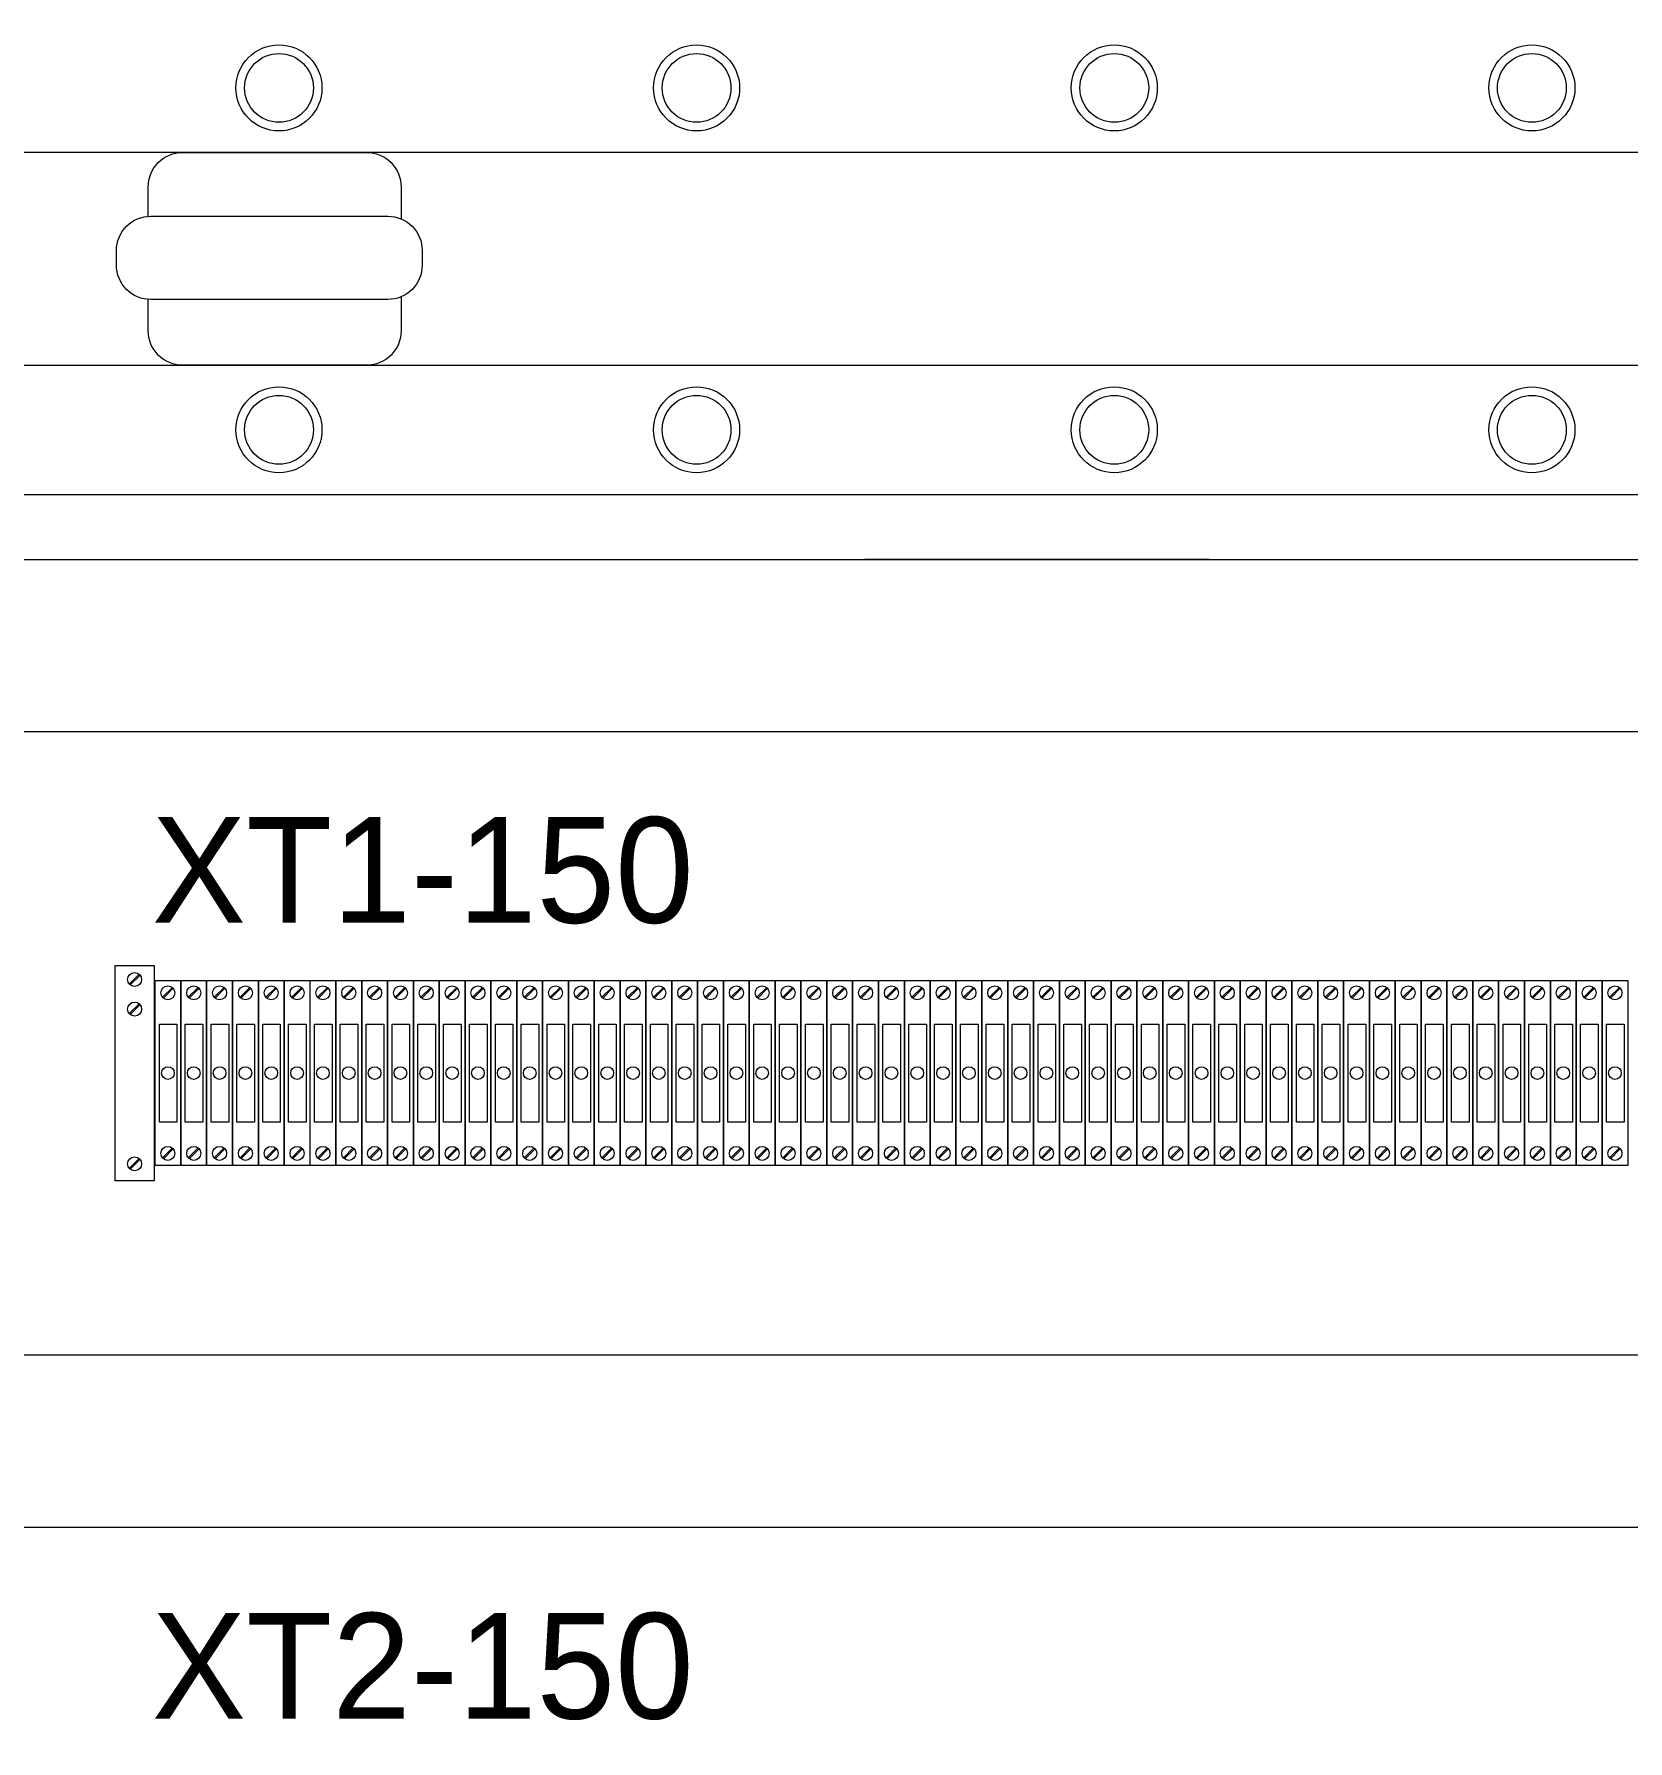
# Model space of a CAD drawing. Header units: millimetres. Extents: x 32721 to 72822, y 57624 to 123188.
# Drawn here: x 37826.9 to 38013.9, y 61469.1 to 61669.5 of the extents above; entities that cross this region are included whole.
import ezdxf

# ---------------------------------------------------------------- set-up
doc = ezdxf.new("R2010")
doc.units = ezdxf.units.MM
doc.header["$LTSCALE"] = 10
doc.layers.add('1轮廓实线层', color=7, linetype='Continuous', lineweight=18)
doc.layers.add('6文字层', color=3, linetype='Continuous', lineweight=18)
doc.styles.add('样式 1', font='SIMYOU.TTF', dxfattribs={"width": 0.75})

msp = doc.modelspace()

# ---------------------------------------------------------------- linework, layer by layer
at = {"layer": '1轮廓实线层'}
for p, q in [((37768.4, 61615.44), (38437.57, 61615.44)), ((37793.82, 61607.8), (38412.16, 61607.8)), ((37964.81, 61607.8), (37924.38, 61607.8)), ((37814.03, 61587.58), (38391.94, 61587.58)), ((38391.94, 61514.36), (37814.03, 61514.36)), ((38391.94, 61494.14), (37814.03, 61494.14))]:
    msp.add_line(p, q, dxfattribs=at)
at = {"layer": '1轮廓实线层', "lineweight": 13}
for p, q in [((37836.39, 61560.11), (37840.94, 61560.11)), ((37836.39, 61534.84), (37836.39, 61560.11)), ((37838.03, 61557.95), (37839.19, 61559.11)), ((37838.13, 61557.85), (37839.3, 61559.01)), ((37840.94, 61560.11), (37840.94, 61534.84)), ((37841.05, 61536.63), (37841.05, 61558.36)), ((37841.05, 61558.36), (37844.08, 61558.36)), ((37841.93, 61556.39), (37843.09, 61557.55)), ((37842.03, 61556.29), (37843.19, 61557.45)), ((37844.08, 61558.36), (37844.08, 61536.63)), ((37844.08, 61558.36), (37847.11, 61558.36)), ((37844.08, 61536.63), (37844.08, 61558.36)), ((37844.96, 61556.39), (37846.13, 61557.55)), ((37845.07, 61556.29), (37846.23, 61557.45)), ((37847.11, 61558.36), (37847.11, 61536.63)), ((37847.11, 61558.36), (37850.14, 61558.36)), ((37847.11, 61536.63), (37847.11, 61558.36)), ((37848, 61556.39), (37849.16, 61557.55)), ((37848.1, 61556.29), (37849.26, 61557.45)), ((37850.14, 61558.36), (37850.14, 61536.63)), ((37850.15, 61558.36), (37853.18, 61558.36)), ((37850.15, 61536.63), (37850.15, 61558.36)), ((37851.03, 61556.39), (37852.19, 61557.55)), ((37851.13, 61556.29), (37852.29, 61557.45)), ((37853.18, 61558.36), (37853.18, 61536.63)), ((37853.18, 61558.36), (37856.21, 61558.36)), ((37853.18, 61536.63), (37853.18, 61558.36)), ((37854.06, 61556.39), (37855.22, 61557.55)), ((37854.17, 61556.29), (37855.33, 61557.45)), ((37856.21, 61558.36), (37856.21, 61536.63)), ((37856.21, 61558.36), (37859.24, 61558.36)), ((37856.21, 61536.63), (37856.21, 61558.36)), ((37857.1, 61556.39), (37858.26, 61557.55)), ((37857.2, 61556.29), (37858.36, 61557.45)), ((37859.24, 61558.36), (37859.24, 61536.63)), ((37859.25, 61558.36), (37862.28, 61558.36)), ((37859.25, 61536.63), (37859.25, 61558.36)), ((37860.13, 61556.39), (37861.29, 61557.55)), ((37860.23, 61556.29), (37861.39, 61557.45)), ((37862.28, 61558.36), (37862.28, 61536.63)), ((37862.28, 61558.36), (37865.31, 61558.36)), ((37862.28, 61536.63), (37862.28, 61558.36)), ((37863.16, 61556.39), (37864.32, 61557.55)), ((37863.26, 61556.29), (37864.43, 61557.45)), ((37865.31, 61558.36), (37865.31, 61536.63)), ((37865.31, 61558.36), (37868.34, 61558.36)), ((37865.31, 61536.63), (37865.31, 61558.36)), ((37866.2, 61556.39), (37867.36, 61557.55)), ((37866.3, 61556.29), (37867.46, 61557.45)), ((37868.34, 61558.36), (37868.34, 61536.63)), ((37868.34, 61558.36), (37871.38, 61558.36)), ((37868.34, 61536.63), (37868.34, 61558.36)), ((37869.23, 61556.39), (37870.39, 61557.55)), ((37869.33, 61556.29), (37870.49, 61557.45)), ((37871.38, 61558.36), (37871.38, 61536.63)), ((37871.38, 61558.36), (37874.41, 61558.36)), ((37871.38, 61536.63), (37871.38, 61558.36)), ((37872.26, 61556.39), (37873.42, 61557.55)), ((37872.36, 61556.29), (37873.53, 61557.45)), ((37874.41, 61558.36), (37874.41, 61536.63)), ((37874.41, 61558.36), (37877.44, 61558.36)), ((37874.41, 61536.63), (37874.41, 61558.36)), ((37875.3, 61556.39), (37876.46, 61557.55)), ((37875.4, 61556.29), (37876.56, 61557.45)), ((37877.44, 61558.36), (37877.44, 61536.63)), ((37877.44, 61558.36), (37880.48, 61558.36)), ((37877.44, 61536.63), (37877.44, 61558.36)), ((37878.33, 61556.39), (37879.49, 61557.55)), ((37878.43, 61556.29), (37879.59, 61557.45)), ((37880.48, 61558.36), (37880.48, 61536.63)), ((37880.48, 61558.36), (37883.51, 61558.36)), ((37880.48, 61536.63), (37880.48, 61558.36)), ((37881.36, 61556.39), (37882.52, 61557.55)), ((37881.46, 61556.29), (37882.63, 61557.45)), ((37883.51, 61558.36), (37883.51, 61536.63)), ((37883.51, 61558.36), (37886.54, 61558.36)), ((37883.51, 61536.63), (37883.51, 61558.36)), ((37884.39, 61556.39), (37885.56, 61557.55)), ((37884.5, 61556.29), (37885.66, 61557.45)), ((37886.54, 61558.36), (37886.54, 61536.63)), ((37886.54, 61558.36), (37889.58, 61558.36)), ((37886.54, 61536.63), (37886.54, 61558.36)), ((37887.43, 61556.39), (37888.59, 61557.55)), ((37887.53, 61556.29), (37888.69, 61557.45)), ((37889.58, 61558.36), (37889.58, 61536.63)), ((37889.58, 61558.36), (37892.61, 61558.36)), ((37889.58, 61536.63), (37889.58, 61558.36)), ((37890.46, 61556.39), (37891.62, 61557.55)), ((37890.56, 61556.29), (37891.72, 61557.45)), ((37892.61, 61558.36), (37892.61, 61536.63)), ((37892.61, 61558.36), (37895.64, 61558.36)), ((37892.61, 61536.63), (37892.61, 61558.36)), ((37893.49, 61556.39), (37894.66, 61557.55)), ((37893.6, 61556.29), (37894.76, 61557.45)), ((37895.64, 61558.36), (37895.64, 61536.63)), ((37895.64, 61558.36), (37898.68, 61558.36)), ((37895.64, 61536.63), (37895.64, 61558.36)), ((37896.53, 61556.39), (37897.69, 61557.55)), ((37896.63, 61556.29), (37897.79, 61557.45)), ((37898.68, 61558.36), (37898.68, 61536.63)), ((37898.68, 61558.36), (37901.71, 61558.36)), ((37898.68, 61536.63), (37898.68, 61558.36)), ((37899.56, 61556.39), (37900.72, 61557.55)), ((37899.66, 61556.29), (37900.82, 61557.45)), ((37901.71, 61558.36), (37901.71, 61536.63)), ((37901.71, 61558.36), (37904.74, 61558.36)), ((37901.71, 61536.63), (37901.71, 61558.36)), ((37902.59, 61556.39), (37903.76, 61557.55)), ((37902.7, 61556.29), (37903.86, 61557.45)), ((37904.74, 61558.36), (37904.74, 61536.63)), ((37904.74, 61558.36), (37907.77, 61558.36)), ((37904.74, 61536.63), (37904.74, 61558.36)), ((37905.63, 61556.39), (37906.79, 61557.55)), ((37905.73, 61556.29), (37906.89, 61557.45)), ((37907.77, 61558.36), (37907.77, 61536.63)), ((37907.78, 61558.36), (37910.81, 61558.36)), ((37907.78, 61536.63), (37907.78, 61558.36)), ((37908.66, 61556.39), (37909.82, 61557.55)), ((37908.76, 61556.29), (37909.92, 61557.45)), ((37910.81, 61558.36), (37910.81, 61536.63)), ((37910.81, 61558.36), (37913.84, 61558.36)), ((37910.81, 61536.63), (37910.81, 61558.36)), ((37911.69, 61556.39), (37912.85, 61557.55)), ((37911.8, 61556.29), (37912.96, 61557.45)), ((37913.84, 61558.36), (37913.84, 61536.63)), ((37913.84, 61558.36), (37916.87, 61558.36)), ((37913.84, 61536.63), (37913.84, 61558.36)), ((37914.73, 61556.39), (37915.89, 61557.55)), ((37914.83, 61556.29), (37915.99, 61557.45)), ((37916.87, 61558.36), (37916.87, 61536.63)), ((37916.87, 61558.36), (37919.91, 61558.36)), ((37916.87, 61536.63), (37916.87, 61558.36)), ((37917.76, 61556.39), (37918.92, 61557.55)), ((37917.86, 61556.29), (37919.02, 61557.45)), ((37919.91, 61558.36), (37919.91, 61536.63)), ((37919.91, 61558.36), (37922.94, 61558.36)), ((37919.91, 61536.63), (37919.91, 61558.36)), ((37920.79, 61556.39), (37921.95, 61557.55)), ((37920.89, 61556.29), (37922.06, 61557.45)), ((37922.94, 61558.36), (37922.94, 61536.63)), ((37922.94, 61558.36), (37925.97, 61558.36)), ((37922.94, 61536.63), (37922.94, 61558.36)), ((37923.83, 61556.39), (37924.99, 61557.55)), ((37923.93, 61556.29), (37925.09, 61557.45)), ((37925.97, 61558.36), (37925.97, 61536.63)), ((37925.97, 61558.36), (37929.01, 61558.36)), ((37925.97, 61536.63), (37925.97, 61558.36)), ((37926.86, 61556.39), (37928.02, 61557.55)), ((37926.96, 61556.29), (37928.12, 61557.45)), ((37929.01, 61558.36), (37929.01, 61536.63)), ((37929.01, 61558.36), (37932.04, 61558.36)), ((37929.01, 61536.63), (37929.01, 61558.36)), ((37929.89, 61556.39), (37931.05, 61557.55)), ((37929.99, 61556.29), (37931.16, 61557.45)), ((37932.04, 61558.36), (37932.04, 61536.63)), ((37932.04, 61558.36), (37935.07, 61558.36)), ((37932.04, 61536.63), (37932.04, 61558.36)), ((37932.93, 61556.39), (37934.09, 61557.55)), ((37933.03, 61556.29), (37934.19, 61557.45)), ((37935.07, 61558.36), (37935.07, 61536.63)), ((37935.07, 61558.36), (37938.11, 61558.36)), ((37935.07, 61536.63), (37935.07, 61558.36)), ((37935.96, 61556.39), (37937.12, 61557.55)), ((37936.06, 61556.29), (37937.22, 61557.45)), ((37938.11, 61558.36), (37938.11, 61536.63)), ((37938.11, 61558.36), (37941.14, 61558.36)), ((37938.11, 61536.63), (37938.11, 61558.36)), ((37938.99, 61556.39), (37940.15, 61557.55)), ((37939.09, 61556.29), (37940.25, 61557.45)), ((37941.14, 61558.36), (37941.14, 61536.63)), ((37941.14, 61558.36), (37944.17, 61558.36)), ((37941.14, 61536.63), (37941.14, 61558.36)), ((37942.02, 61556.39), (37943.19, 61557.55)), ((37942.13, 61556.29), (37943.29, 61557.45)), ((37944.17, 61558.36), (37944.17, 61536.63)), ((37944.17, 61558.36), (37947.21, 61558.36)), ((37944.17, 61536.63), (37944.17, 61558.36)), ((37945.06, 61556.39), (37946.22, 61557.55)), ((37945.16, 61556.29), (37946.32, 61557.45)), ((37947.21, 61558.36), (37947.21, 61536.63)), ((37947.21, 61558.36), (37950.24, 61558.36)), ((37947.21, 61536.63), (37947.21, 61558.36)), ((37948.09, 61556.39), (37949.25, 61557.55)), ((37948.19, 61556.29), (37949.35, 61557.45)), ((37950.24, 61558.36), (37950.24, 61536.63)), ((37950.24, 61558.36), (37953.27, 61558.36)), ((37950.24, 61536.63), (37950.24, 61558.36)), ((37951.12, 61556.39), (37952.29, 61557.55)), ((37951.23, 61556.29), (37952.39, 61557.45)), ((37953.27, 61558.36), (37953.27, 61536.63)), ((37953.27, 61558.36), (37956.31, 61558.36)), ((37953.27, 61536.63), (37953.27, 61558.36)), ((37954.16, 61556.39), (37955.32, 61557.55)), ((37954.26, 61556.29), (37955.42, 61557.45)), ((37956.31, 61558.36), (37956.31, 61536.63)), ((37956.31, 61558.36), (37959.34, 61558.36)), ((37956.31, 61536.63), (37956.31, 61558.36)), ((37957.19, 61556.39), (37958.35, 61557.55)), ((37957.29, 61556.29), (37958.45, 61557.45)), ((37959.34, 61558.36), (37959.34, 61536.63)), ((37959.34, 61558.36), (37962.37, 61558.36)), ((37959.34, 61536.63), (37959.34, 61558.36)), ((37960.22, 61556.39), (37961.39, 61557.55)), ((37960.33, 61556.29), (37961.49, 61557.45)), ((37962.37, 61558.36), (37962.37, 61536.63)), ((37962.37, 61558.36), (37965.4, 61558.36)), ((37962.37, 61536.63), (37962.37, 61558.36)), ((37963.26, 61556.39), (37964.42, 61557.55)), ((37963.36, 61556.29), (37964.52, 61557.45)), ((37965.4, 61558.36), (37965.4, 61536.63)), ((37965.41, 61558.36), (37968.44, 61558.36)), ((37965.41, 61536.63), (37965.41, 61558.36)), ((37966.29, 61556.39), (37967.45, 61557.55)), ((37966.39, 61556.29), (37967.55, 61557.45)), ((37968.44, 61558.36), (37968.44, 61536.63)), ((37968.44, 61558.36), (37971.47, 61558.36)), ((37968.44, 61536.63), (37968.44, 61558.36)), ((37969.32, 61556.39), (37970.48, 61557.55)), ((37969.42, 61556.29), (37970.59, 61557.45)), ((37971.47, 61558.36), (37971.47, 61536.63)), ((37971.47, 61558.36), (37974.5, 61558.36)), ((37971.47, 61536.63), (37971.47, 61558.36)), ((37972.36, 61556.39), (37973.52, 61557.55)), ((37972.46, 61556.29), (37973.62, 61557.45)), ((37974.5, 61558.36), (37974.5, 61536.63)), ((37974.5, 61558.36), (37977.54, 61558.36)), ((37974.5, 61536.63), (37974.5, 61558.36)), ((37975.39, 61556.39), (37976.55, 61557.55)), ((37975.49, 61556.29), (37976.65, 61557.45)), ((37977.54, 61558.36), (37977.54, 61536.63)), ((37977.54, 61558.36), (37980.57, 61558.36)), ((37977.54, 61536.63), (37977.54, 61558.36)), ((37978.42, 61556.39), (37979.58, 61557.55)), ((37978.52, 61556.29), (37979.69, 61557.45)), ((37980.57, 61558.36), (37980.57, 61536.63)), ((37980.57, 61558.36), (37983.6, 61558.36)), ((37980.57, 61536.63), (37980.57, 61558.36)), ((37981.46, 61556.39), (37982.62, 61557.55)), ((37981.56, 61556.29), (37982.72, 61557.45)), ((37983.6, 61558.36), (37983.6, 61536.63)), ((37983.6, 61558.36), (37986.64, 61558.36)), ((37983.6, 61536.63), (37983.6, 61558.36)), ((37984.49, 61556.39), (37985.65, 61557.55)), ((37984.59, 61556.29), (37985.75, 61557.45)), ((37986.64, 61558.36), (37986.64, 61536.63)), ((37986.64, 61558.36), (37989.67, 61558.36)), ((37986.64, 61536.63), (37986.64, 61558.36)), ((37987.52, 61556.39), (37988.68, 61557.55)), ((37987.62, 61556.29), (37988.79, 61557.45)), ((37989.67, 61558.36), (37989.67, 61536.63)), ((37989.67, 61558.36), (37992.7, 61558.36)), ((37989.67, 61536.63), (37989.67, 61558.36)), ((37990.56, 61556.39), (37991.72, 61557.55)), ((37990.66, 61556.29), (37991.82, 61557.45)), ((37992.7, 61558.36), (37992.7, 61536.63)), ((37992.7, 61558.36), (37995.74, 61558.36)), ((37992.7, 61536.63), (37992.7, 61558.36)), ((37993.59, 61556.39), (37994.75, 61557.55)), ((37993.69, 61556.29), (37994.85, 61557.45)), ((37995.74, 61558.36), (37995.74, 61536.63)), ((37995.74, 61558.36), (37998.77, 61558.36)), ((37995.74, 61536.63), (37995.74, 61558.36)), ((37996.62, 61556.39), (37997.78, 61557.55)), ((37996.72, 61556.29), (37997.88, 61557.45)), ((37998.77, 61558.36), (37998.77, 61536.63)), ((37998.77, 61558.36), (38001.8, 61558.36)), ((37998.77, 61536.63), (37998.77, 61558.36)), ((37999.65, 61556.39), (38000.82, 61557.55)), ((37999.76, 61556.29), (38000.92, 61557.45)), ((38001.8, 61558.36), (38001.8, 61536.63)), ((38001.8, 61558.36), (38004.84, 61558.36)), ((38001.8, 61536.63), (38001.8, 61558.36)), ((38002.69, 61556.39), (38003.85, 61557.55)), ((38002.79, 61556.29), (38003.95, 61557.45)), ((38004.84, 61558.36), (38004.84, 61536.63)), ((38004.84, 61558.36), (38007.87, 61558.36)), ((38004.84, 61536.63), (38004.84, 61558.36)), ((38005.72, 61556.39), (38006.88, 61557.55)), ((38005.82, 61556.29), (38006.98, 61557.45)), ((38007.87, 61558.36), (38007.87, 61536.63)), ((38007.87, 61558.36), (38010.9, 61558.36)), ((38007.87, 61536.63), (38007.87, 61558.36)), ((38008.75, 61556.39), (38009.92, 61557.55)), ((38008.86, 61556.29), (38010.02, 61557.45)), ((38010.9, 61558.36), (38010.9, 61536.63)), ((38010.9, 61558.36), (38013.93, 61558.36)), ((38010.9, 61536.63), (38010.9, 61558.36)), ((38011.79, 61556.39), (38012.95, 61557.55)), ((38011.89, 61556.29), (38013.05, 61557.45)), ((38013.93, 61558.36), (38013.93, 61536.63)), ((37838.03, 61554.48), (37839.19, 61555.64)), ((37838.13, 61554.37), (37839.3, 61555.54)), ((37838.03, 61536.31), (37839.19, 61537.47)), ((37838.13, 61536.21), (37839.3, 61537.37)), ((37841.93, 61537.54), (37843.09, 61538.7)), ((37842.03, 61537.44), (37843.19, 61538.6)), ((37844.96, 61537.54), (37846.13, 61538.7)), ((37845.07, 61537.44), (37846.23, 61538.6)), ((37848, 61537.54), (37849.16, 61538.7)), ((37848.1, 61537.44), (37849.26, 61538.6)), ((37851.03, 61537.54), (37852.19, 61538.7)), ((37851.13, 61537.44), (37852.29, 61538.6)), ((37854.06, 61537.54), (37855.22, 61538.7)), ((37854.17, 61537.44), (37855.33, 61538.6)), ((37857.1, 61537.54), (37858.26, 61538.7)), ((37857.2, 61537.44), (37858.36, 61538.6)), ((37860.13, 61537.54), (37861.29, 61538.7)), ((37860.23, 61537.44), (37861.39, 61538.6)), ((37863.16, 61537.54), (37864.32, 61538.7)), ((37863.26, 61537.44), (37864.43, 61538.6)), ((37866.2, 61537.54), (37867.36, 61538.7)), ((37866.3, 61537.44), (37867.46, 61538.6)), ((37869.23, 61537.54), (37870.39, 61538.7)), ((37869.33, 61537.44), (37870.49, 61538.6)), ((37872.26, 61537.54), (37873.42, 61538.7)), ((37872.36, 61537.44), (37873.53, 61538.6)), ((37875.3, 61537.54), (37876.46, 61538.7)), ((37875.4, 61537.44), (37876.56, 61538.6)), ((37878.33, 61537.54), (37879.49, 61538.7)), ((37878.43, 61537.44), (37879.59, 61538.6)), ((37881.36, 61537.54), (37882.52, 61538.7)), ((37881.46, 61537.44), (37882.63, 61538.6)), ((37884.39, 61537.54), (37885.56, 61538.7)), ((37884.5, 61537.44), (37885.66, 61538.6)), ((37887.43, 61537.54), (37888.59, 61538.7)), ((37887.53, 61537.44), (37888.69, 61538.6)), ((37890.46, 61537.54), (37891.62, 61538.7)), ((37890.56, 61537.44), (37891.72, 61538.6)), ((37893.49, 61537.54), (37894.66, 61538.7)), ((37893.6, 61537.44), (37894.76, 61538.6)), ((37896.53, 61537.54), (37897.69, 61538.7)), ((37896.63, 61537.44), (37897.79, 61538.6)), ((37899.56, 61537.54), (37900.72, 61538.7)), ((37899.66, 61537.44), (37900.82, 61538.6)), ((37902.59, 61537.54), (37903.76, 61538.7)), ((37902.7, 61537.44), (37903.86, 61538.6)), ((37905.63, 61537.54), (37906.79, 61538.7)), ((37905.73, 61537.44), (37906.89, 61538.6)), ((37908.66, 61537.54), (37909.82, 61538.7)), ((37908.76, 61537.44), (37909.92, 61538.6)), ((37911.69, 61537.54), (37912.85, 61538.7)), ((37911.8, 61537.44), (37912.96, 61538.6)), ((37914.73, 61537.54), (37915.89, 61538.7)), ((37914.83, 61537.44), (37915.99, 61538.6)), ((37917.76, 61537.54), (37918.92, 61538.7)), ((37917.86, 61537.44), (37919.02, 61538.6)), ((37920.79, 61537.54), (37921.95, 61538.7)), ((37920.89, 61537.44), (37922.06, 61538.6)), ((37923.83, 61537.54), (37924.99, 61538.7)), ((37923.93, 61537.44), (37925.09, 61538.6)), ((37926.86, 61537.54), (37928.02, 61538.7)), ((37926.96, 61537.44), (37928.12, 61538.6)), ((37929.89, 61537.54), (37931.05, 61538.7)), ((37929.99, 61537.44), (37931.16, 61538.6)), ((37932.93, 61537.54), (37934.09, 61538.7)), ((37933.03, 61537.44), (37934.19, 61538.6)), ((37935.96, 61537.54), (37937.12, 61538.7)), ((37936.06, 61537.44), (37937.22, 61538.6)), ((37938.99, 61537.54), (37940.15, 61538.7)), ((37939.09, 61537.44), (37940.25, 61538.6)), ((37942.02, 61537.54), (37943.19, 61538.7)), ((37942.13, 61537.44), (37943.29, 61538.6)), ((37945.06, 61537.54), (37946.22, 61538.7)), ((37945.16, 61537.44), (37946.32, 61538.6)), ((37948.09, 61537.54), (37949.25, 61538.7)), ((37948.19, 61537.44), (37949.35, 61538.6)), ((37951.12, 61537.54), (37952.29, 61538.7)), ((37951.23, 61537.44), (37952.39, 61538.6)), ((37954.16, 61537.54), (37955.32, 61538.7)), ((37954.26, 61537.44), (37955.42, 61538.6)), ((37957.19, 61537.54), (37958.35, 61538.7)), ((37957.29, 61537.44), (37958.45, 61538.6)), ((37960.22, 61537.54), (37961.39, 61538.7)), ((37960.33, 61537.44), (37961.49, 61538.6)), ((37963.26, 61537.54), (37964.42, 61538.7)), ((37963.36, 61537.44), (37964.52, 61538.6)), ((37966.29, 61537.54), (37967.45, 61538.7)), ((37966.39, 61537.44), (37967.55, 61538.6)), ((37969.32, 61537.54), (37970.48, 61538.7)), ((37969.42, 61537.44), (37970.59, 61538.6)), ((37972.36, 61537.54), (37973.52, 61538.7)), ((37972.46, 61537.44), (37973.62, 61538.6)), ((37975.39, 61537.54), (37976.55, 61538.7)), ((37975.49, 61537.44), (37976.65, 61538.6)), ((37978.42, 61537.54), (37979.58, 61538.7)), ((37978.52, 61537.44), (37979.69, 61538.6)), ((37981.46, 61537.54), (37982.62, 61538.7)), ((37981.56, 61537.44), (37982.72, 61538.6)), ((37984.49, 61537.54), (37985.65, 61538.7)), ((37984.59, 61537.44), (37985.75, 61538.6)), ((37987.52, 61537.54), (37988.68, 61538.7)), ((37987.62, 61537.44), (37988.79, 61538.6)), ((37990.56, 61537.54), (37991.72, 61538.7)), ((37990.66, 61537.44), (37991.82, 61538.6)), ((37993.59, 61537.54), (37994.75, 61538.7)), ((37993.69, 61537.44), (37994.85, 61538.6)), ((37996.62, 61537.54), (37997.78, 61538.7)), ((37996.72, 61537.44), (37997.88, 61538.6)), ((37999.65, 61537.54), (38000.82, 61538.7)), ((37999.76, 61537.44), (38000.92, 61538.6)), ((38002.69, 61537.54), (38003.85, 61538.7)), ((38002.79, 61537.44), (38003.95, 61538.6)), ((38005.72, 61537.54), (38006.88, 61538.7)), ((38005.82, 61537.44), (38006.98, 61538.6)), ((38008.75, 61537.54), (38009.92, 61538.7)), ((38008.86, 61537.44), (38010.02, 61538.6)), ((38011.79, 61537.54), (38012.95, 61538.7)), ((38011.89, 61537.44), (38013.05, 61538.6)), ((37844.08, 61536.63), (37841.05, 61536.63)), ((37847.11, 61536.63), (37844.08, 61536.63)), ((37850.14, 61536.63), (37847.11, 61536.63)), ((37853.18, 61536.63), (37850.15, 61536.63)), ((37856.21, 61536.63), (37853.18, 61536.63)), ((37859.24, 61536.63), (37856.21, 61536.63)), ((37862.28, 61536.63), (37859.25, 61536.63)), ((37865.31, 61536.63), (37862.28, 61536.63)), ((37868.34, 61536.63), (37865.31, 61536.63)), ((37871.38, 61536.63), (37868.34, 61536.63)), ((37874.41, 61536.63), (37871.38, 61536.63)), ((37877.44, 61536.63), (37874.41, 61536.63)), ((37880.48, 61536.63), (37877.44, 61536.63)), ((37883.51, 61536.63), (37880.48, 61536.63)), ((37886.54, 61536.63), (37883.51, 61536.63)), ((37889.58, 61536.63), (37886.54, 61536.63)), ((37892.61, 61536.63), (37889.58, 61536.63)), ((37895.64, 61536.63), (37892.61, 61536.63)), ((37898.68, 61536.63), (37895.64, 61536.63)), ((37901.71, 61536.63), (37898.68, 61536.63)), ((37904.74, 61536.63), (37901.71, 61536.63)), ((37907.77, 61536.63), (37904.74, 61536.63)), ((37910.81, 61536.63), (37907.78, 61536.63)), ((37913.84, 61536.63), (37910.81, 61536.63)), ((37916.87, 61536.63), (37913.84, 61536.63)), ((37919.91, 61536.63), (37916.87, 61536.63)), ((37922.94, 61536.63), (37919.91, 61536.63)), ((37925.97, 61536.63), (37922.94, 61536.63)), ((37929.01, 61536.63), (37925.97, 61536.63)), ((37932.04, 61536.63), (37929.01, 61536.63)), ((37935.07, 61536.63), (37932.04, 61536.63)), ((37938.11, 61536.63), (37935.07, 61536.63)), ((37941.14, 61536.63), (37938.11, 61536.63)), ((37944.17, 61536.63), (37941.14, 61536.63)), ((37947.21, 61536.63), (37944.17, 61536.63)), ((37950.24, 61536.63), (37947.21, 61536.63)), ((37953.27, 61536.63), (37950.24, 61536.63)), ((37956.31, 61536.63), (37953.27, 61536.63)), ((37959.34, 61536.63), (37956.31, 61536.63)), ((37962.37, 61536.63), (37959.34, 61536.63)), ((37965.4, 61536.63), (37962.37, 61536.63)), ((37968.44, 61536.63), (37965.41, 61536.63)), ((37971.47, 61536.63), (37968.44, 61536.63)), ((37974.5, 61536.63), (37971.47, 61536.63)), ((37977.54, 61536.63), (37974.5, 61536.63)), ((37980.57, 61536.63), (37977.54, 61536.63)), ((37983.6, 61536.63), (37980.57, 61536.63)), ((37986.64, 61536.63), (37983.6, 61536.63)), ((37989.67, 61536.63), (37986.64, 61536.63)), ((37992.7, 61536.63), (37989.67, 61536.63)), ((37995.74, 61536.63), (37992.7, 61536.63)), ((37998.77, 61536.63), (37995.74, 61536.63)), ((38001.8, 61536.63), (37998.77, 61536.63)), ((38004.84, 61536.63), (38001.8, 61536.63)), ((38007.87, 61536.63), (38004.84, 61536.63)), ((38010.9, 61536.63), (38007.87, 61536.63)), ((38013.93, 61536.63), (38010.9, 61536.63)), ((37840.94, 61534.84), (37836.39, 61534.84))]:
    msp.add_line(p, q, dxfattribs=at)
at = {"layer": '1轮廓实线层'}
for points in [[(38452.49, 61655.58), (37755.02, 61655.58, -0.414214), (37749.97, 61660.63), (37749.97, 62054.85, -0.414214), (37755.02, 62059.91)], [(37840.25, 61648.09), (37840.25, 61651.53, -0.414214), (37844.3, 61655.58), (37865.89, 61655.58, -0.414214), (37869.94, 61651.53), (37869.94, 61647.79)], [(37869.94, 61638.64), (37869.94, 61634.64, -0.414214), (37865.89, 61630.6), (37844.3, 61630.6, -0.414214), (37840.25, 61634.64), (37840.25, 61638.33)], [(37754.01, 61377.89, -0.414214), (37749.97, 61381.94), (37749.97, 61626.56, -0.414214), (37754.01, 61630.6), (38160.82, 61630.6)]]:
    msp.add_lwpolyline(points, format="xyb", dxfattribs=at)
msp.add_lwpolyline([(37836.52, 61644.06, -0.414214), (37840.56, 61648.1), (37868.36, 61648.1, -0.414214), (37872.41, 61644.06), (37872.41, 61642.36, -0.414214), (37868.36, 61638.32), (37840.56, 61638.32, -0.414214), (37836.52, 61642.36)], format="xyb", close=True, dxfattribs=at)
at = {"layer": '1轮廓实线层', "lineweight": 13}
for points in [[(37841.57, 61553.22), (37843.63, 61553.22), (37843.63, 61541.72), (37841.57, 61541.72)], [(37844.6, 61553.22), (37846.66, 61553.22), (37846.66, 61541.72), (37844.6, 61541.72)], [(37847.64, 61553.22), (37849.7, 61553.22), (37849.7, 61541.72), (37847.64, 61541.72)], [(37850.67, 61553.22), (37852.73, 61553.22), (37852.73, 61541.72), (37850.67, 61541.72)], [(37853.7, 61553.22), (37855.76, 61553.22), (37855.76, 61541.72), (37853.7, 61541.72)], [(37856.73, 61553.22), (37858.8, 61553.22), (37858.8, 61541.72), (37856.73, 61541.72)], [(37859.77, 61553.22), (37861.83, 61553.22), (37861.83, 61541.72), (37859.77, 61541.72)], [(37862.8, 61553.22), (37864.86, 61553.22), (37864.86, 61541.72), (37862.8, 61541.72)], [(37865.83, 61553.22), (37867.9, 61553.22), (37867.9, 61541.72), (37865.83, 61541.72)], [(37868.87, 61553.22), (37870.93, 61553.22), (37870.93, 61541.72), (37868.87, 61541.72)], [(37871.9, 61553.22), (37873.96, 61553.22), (37873.96, 61541.72), (37871.9, 61541.72)], [(37874.93, 61553.22), (37877, 61553.22), (37877, 61541.72), (37874.93, 61541.72)], [(37877.97, 61553.22), (37880.03, 61553.22), (37880.03, 61541.72), (37877.97, 61541.72)], [(37881, 61553.22), (37883.06, 61553.22), (37883.06, 61541.72), (37881, 61541.72)], [(37884.03, 61553.22), (37886.1, 61553.22), (37886.1, 61541.72), (37884.03, 61541.72)], [(37887.07, 61553.22), (37889.13, 61553.22), (37889.13, 61541.72), (37887.07, 61541.72)], [(37890.1, 61553.22), (37892.16, 61553.22), (37892.16, 61541.72), (37890.1, 61541.72)], [(37893.13, 61553.22), (37895.19, 61553.22), (37895.19, 61541.72), (37893.13, 61541.72)], [(37896.17, 61553.22), (37898.23, 61553.22), (37898.23, 61541.72), (37896.17, 61541.72)], [(37899.2, 61553.22), (37901.26, 61553.22), (37901.26, 61541.72), (37899.2, 61541.72)], [(37902.23, 61553.22), (37904.29, 61553.22), (37904.29, 61541.72), (37902.23, 61541.72)], [(37905.27, 61553.22), (37907.33, 61553.22), (37907.33, 61541.72), (37905.27, 61541.72)], [(37908.3, 61553.22), (37910.36, 61553.22), (37910.36, 61541.72), (37908.3, 61541.72)], [(37911.33, 61553.22), (37913.39, 61553.22), (37913.39, 61541.72), (37911.33, 61541.72)], [(37914.36, 61553.22), (37916.43, 61553.22), (37916.43, 61541.72), (37914.36, 61541.72)], [(37917.4, 61553.22), (37919.46, 61553.22), (37919.46, 61541.72), (37917.4, 61541.72)], [(37920.43, 61553.22), (37922.49, 61553.22), (37922.49, 61541.72), (37920.43, 61541.72)], [(37923.46, 61553.22), (37925.53, 61553.22), (37925.53, 61541.72), (37923.46, 61541.72)], [(37926.5, 61553.22), (37928.56, 61553.22), (37928.56, 61541.72), (37926.5, 61541.72)], [(37929.53, 61553.22), (37931.59, 61553.22), (37931.59, 61541.72), (37929.53, 61541.72)], [(37932.56, 61553.22), (37934.63, 61553.22), (37934.63, 61541.72), (37932.56, 61541.72)], [(37935.6, 61553.22), (37937.66, 61553.22), (37937.66, 61541.72), (37935.6, 61541.72)], [(37938.63, 61553.22), (37940.69, 61553.22), (37940.69, 61541.72), (37938.63, 61541.72)], [(37941.66, 61553.22), (37943.73, 61553.22), (37943.73, 61541.72), (37941.66, 61541.72)], [(37944.7, 61553.22), (37946.76, 61553.22), (37946.76, 61541.72), (37944.7, 61541.72)], [(37947.73, 61553.22), (37949.79, 61553.22), (37949.79, 61541.72), (37947.73, 61541.72)], [(37950.76, 61553.22), (37952.82, 61553.22), (37952.82, 61541.72), (37950.76, 61541.72)], [(37953.8, 61553.22), (37955.86, 61553.22), (37955.86, 61541.72), (37953.8, 61541.72)], [(37956.83, 61553.22), (37958.89, 61553.22), (37958.89, 61541.72), (37956.83, 61541.72)], [(37959.86, 61553.22), (37961.92, 61553.22), (37961.92, 61541.72), (37959.86, 61541.72)], [(37962.89, 61553.22), (37964.96, 61553.22), (37964.96, 61541.72), (37962.89, 61541.72)], [(37965.93, 61553.22), (37967.99, 61553.22), (37967.99, 61541.72), (37965.93, 61541.72)], [(37968.96, 61553.22), (37971.02, 61553.22), (37971.02, 61541.72), (37968.96, 61541.72)], [(37971.99, 61553.22), (37974.06, 61553.22), (37974.06, 61541.72), (37971.99, 61541.72)], [(37975.03, 61553.22), (37977.09, 61553.22), (37977.09, 61541.72), (37975.03, 61541.72)], [(37978.06, 61553.22), (37980.12, 61553.22), (37980.12, 61541.72), (37978.06, 61541.72)], [(37981.09, 61553.22), (37983.16, 61553.22), (37983.16, 61541.72), (37981.09, 61541.72)], [(37984.13, 61553.22), (37986.19, 61553.22), (37986.19, 61541.72), (37984.13, 61541.72)], [(37987.16, 61553.22), (37989.22, 61553.22), (37989.22, 61541.72), (37987.16, 61541.72)], [(37990.19, 61553.22), (37992.26, 61553.22), (37992.26, 61541.72), (37990.19, 61541.72)], [(37993.23, 61553.22), (37995.29, 61553.22), (37995.29, 61541.72), (37993.23, 61541.72)], [(37996.26, 61553.22), (37998.32, 61553.22), (37998.32, 61541.72), (37996.26, 61541.72)], [(37999.29, 61553.22), (38001.35, 61553.22), (38001.35, 61541.72), (37999.29, 61541.72)], [(38002.33, 61553.22), (38004.39, 61553.22), (38004.39, 61541.72), (38002.33, 61541.72)], [(38005.36, 61553.22), (38007.42, 61553.22), (38007.42, 61541.72), (38005.36, 61541.72)], [(38008.39, 61553.22), (38010.45, 61553.22), (38010.45, 61541.72), (38008.39, 61541.72)], [(38011.43, 61553.22), (38013.49, 61553.22), (38013.49, 61541.72), (38011.43, 61541.72)]]:
    msp.add_lwpolyline(points, close=True, dxfattribs=at)
at = {"layer": '1轮廓实线层'}
for centre, radius in [((37855.6, 61663.16), 5.05), ((37855.6, 61663.16), 4.04), ((37904.62, 61663.16), 5.05), ((37904.62, 61663.16), 4.04), ((37953.65, 61663.16), 5.05), ((37953.65, 61663.16), 4.04), ((38002.67, 61663.16), 5.05), ((38002.67, 61663.16), 4.04), ((37855.6, 61623.02), 5.05), ((37904.62, 61623.02), 5.05), ((37953.65, 61623.02), 5.05), ((38002.67, 61623.02), 5.05), ((37855.6, 61623.02), 4.04), ((37904.62, 61623.02), 4.04), ((37953.65, 61623.02), 4.04), ((38002.67, 61623.02), 4.04)]:
    msp.add_circle(centre, radius, dxfattribs=at)
at = {"layer": '1轮廓实线层', "lineweight": 13}
for centre, radius in [((37838.66, 61558.48), 0.821), ((37842.56, 61556.92), 0.821), ((37845.6, 61556.92), 0.821), ((37848.63, 61556.92), 0.821), ((37851.66, 61556.92), 0.821), ((37854.69, 61556.92), 0.821), ((37857.73, 61556.92), 0.821), ((37860.76, 61556.92), 0.821), ((37863.79, 61556.92), 0.821), ((37866.83, 61556.92), 0.821), ((37869.86, 61556.92), 0.821), ((37872.89, 61556.92), 0.821), ((37875.93, 61556.92), 0.821), ((37878.96, 61556.92), 0.821), ((37881.99, 61556.92), 0.821), ((37885.03, 61556.92), 0.821), ((37888.06, 61556.92), 0.821), ((37891.09, 61556.92), 0.821), ((37894.13, 61556.92), 0.821), ((37897.16, 61556.92), 0.821), ((37900.19, 61556.92), 0.821), ((37903.23, 61556.92), 0.821), ((37906.26, 61556.92), 0.821), ((37909.29, 61556.92), 0.821), ((37912.32, 61556.92), 0.821), ((37915.36, 61556.92), 0.821), ((37918.39, 61556.92), 0.821), ((37921.42, 61556.92), 0.821), ((37924.46, 61556.92), 0.821), ((37927.49, 61556.92), 0.821), ((37930.52, 61556.92), 0.821), ((37933.56, 61556.92), 0.821), ((37936.59, 61556.92), 0.821), ((37939.62, 61556.92), 0.821), ((37942.66, 61556.92), 0.821), ((37945.69, 61556.92), 0.821), ((37948.72, 61556.92), 0.821), ((37951.76, 61556.92), 0.821), ((37954.79, 61556.92), 0.821), ((37957.82, 61556.92), 0.821), ((37960.86, 61556.92), 0.821), ((37963.89, 61556.92), 0.821), ((37966.92, 61556.92), 0.821), ((37969.95, 61556.92), 0.821), ((37972.99, 61556.92), 0.821), ((37976.02, 61556.92), 0.821), ((37979.05, 61556.92), 0.821), ((37982.09, 61556.92), 0.821), ((37985.12, 61556.92), 0.821), ((37988.15, 61556.92), 0.821), ((37991.19, 61556.92), 0.821), ((37994.22, 61556.92), 0.821), ((37997.25, 61556.92), 0.821), ((38000.29, 61556.92), 0.821), ((38003.32, 61556.92), 0.821), ((38006.35, 61556.92), 0.821), ((38009.39, 61556.92), 0.821), ((38012.42, 61556.92), 0.821), ((37838.66, 61555.01), 0.821), ((37842.56, 61547.5), 0.742), ((37845.6, 61547.5), 0.742), ((37848.63, 61547.5), 0.742), ((37851.66, 61547.5), 0.742), ((37854.69, 61547.5), 0.742), ((37857.73, 61547.5), 0.742), ((37860.76, 61547.5), 0.742), ((37863.79, 61547.5), 0.742), ((37866.83, 61547.5), 0.742), ((37869.86, 61547.5), 0.742), ((37872.89, 61547.5), 0.742), ((37875.93, 61547.5), 0.742), ((37878.96, 61547.5), 0.742), ((37881.99, 61547.5), 0.742), ((37885.03, 61547.5), 0.742), ((37888.06, 61547.5), 0.742), ((37891.09, 61547.5), 0.742), ((37894.13, 61547.5), 0.742), ((37897.16, 61547.5), 0.742), ((37900.19, 61547.5), 0.742), ((37903.23, 61547.5), 0.742), ((37906.26, 61547.5), 0.742), ((37909.29, 61547.5), 0.742), ((37912.32, 61547.5), 0.742), ((37915.36, 61547.5), 0.742), ((37918.39, 61547.5), 0.742), ((37921.42, 61547.5), 0.742), ((37924.46, 61547.5), 0.742), ((37927.49, 61547.5), 0.742), ((37930.52, 61547.5), 0.742), ((37933.56, 61547.5), 0.742), ((37936.59, 61547.5), 0.742), ((37939.62, 61547.5), 0.742), ((37942.66, 61547.5), 0.742), ((37945.69, 61547.5), 0.742), ((37948.72, 61547.5), 0.742), ((37951.76, 61547.5), 0.742), ((37954.79, 61547.5), 0.742), ((37957.82, 61547.5), 0.742), ((37960.86, 61547.5), 0.742), ((37963.89, 61547.5), 0.742), ((37966.92, 61547.5), 0.742), ((37969.95, 61547.5), 0.742), ((37972.99, 61547.5), 0.742), ((37976.02, 61547.5), 0.742), ((37979.05, 61547.5), 0.742), ((37982.09, 61547.5), 0.742), ((37985.12, 61547.5), 0.742), ((37988.15, 61547.5), 0.742), ((37991.19, 61547.5), 0.742), ((37994.22, 61547.5), 0.742), ((37997.25, 61547.5), 0.742), ((38000.29, 61547.5), 0.742), ((38003.32, 61547.5), 0.742), ((38006.35, 61547.5), 0.742), ((38009.39, 61547.5), 0.742), ((38012.42, 61547.5), 0.742), ((37838.66, 61536.84), 0.821), ((37842.56, 61538.07), 0.821), ((37845.6, 61538.07), 0.821), ((37848.63, 61538.07), 0.821), ((37851.66, 61538.07), 0.821), ((37854.69, 61538.07), 0.821), ((37857.73, 61538.07), 0.821), ((37860.76, 61538.07), 0.821), ((37863.79, 61538.07), 0.821), ((37866.83, 61538.07), 0.821), ((37869.86, 61538.07), 0.821), ((37872.89, 61538.07), 0.821), ((37875.93, 61538.07), 0.821), ((37878.96, 61538.07), 0.821), ((37881.99, 61538.07), 0.821), ((37885.03, 61538.07), 0.821), ((37888.06, 61538.07), 0.821), ((37891.09, 61538.07), 0.821), ((37894.13, 61538.07), 0.821), ((37897.16, 61538.07), 0.821), ((37900.19, 61538.07), 0.821), ((37903.23, 61538.07), 0.821), ((37906.26, 61538.07), 0.821), ((37909.29, 61538.07), 0.821), ((37912.32, 61538.07), 0.821), ((37915.36, 61538.07), 0.821), ((37918.39, 61538.07), 0.821), ((37921.42, 61538.07), 0.821), ((37924.46, 61538.07), 0.821), ((37927.49, 61538.07), 0.821), ((37930.52, 61538.07), 0.821), ((37933.56, 61538.07), 0.821), ((37936.59, 61538.07), 0.821), ((37939.62, 61538.07), 0.821), ((37942.66, 61538.07), 0.821), ((37945.69, 61538.07), 0.821), ((37948.72, 61538.07), 0.821), ((37951.76, 61538.07), 0.821), ((37954.79, 61538.07), 0.821), ((37957.82, 61538.07), 0.821), ((37960.86, 61538.07), 0.821), ((37963.89, 61538.07), 0.821), ((37966.92, 61538.07), 0.821), ((37969.95, 61538.07), 0.821), ((37972.99, 61538.07), 0.821), ((37976.02, 61538.07), 0.821), ((37979.05, 61538.07), 0.821), ((37982.09, 61538.07), 0.821), ((37985.12, 61538.07), 0.821), ((37988.15, 61538.07), 0.821), ((37991.19, 61538.07), 0.821), ((37994.22, 61538.07), 0.821), ((37997.25, 61538.07), 0.821), ((38000.29, 61538.07), 0.821), ((38003.32, 61538.07), 0.821), ((38006.35, 61538.07), 0.821), ((38009.39, 61538.07), 0.821), ((38012.42, 61538.07), 0.821)]:
    msp.add_circle(centre, radius, dxfattribs=at)

# ---------------------------------------------------------------- texts
at = {"layer": '6文字层', "style": '样式 1'}
for s, p in [('XT1-150', (37840.67, 61565.14)), ('XT2-150', (37840.67, 61471.7))]:
    msp.add_text(s, height=12.404, rotation=360, dxfattribs=at).set_placement(p)

doc.saveas('drawing.dxf')
